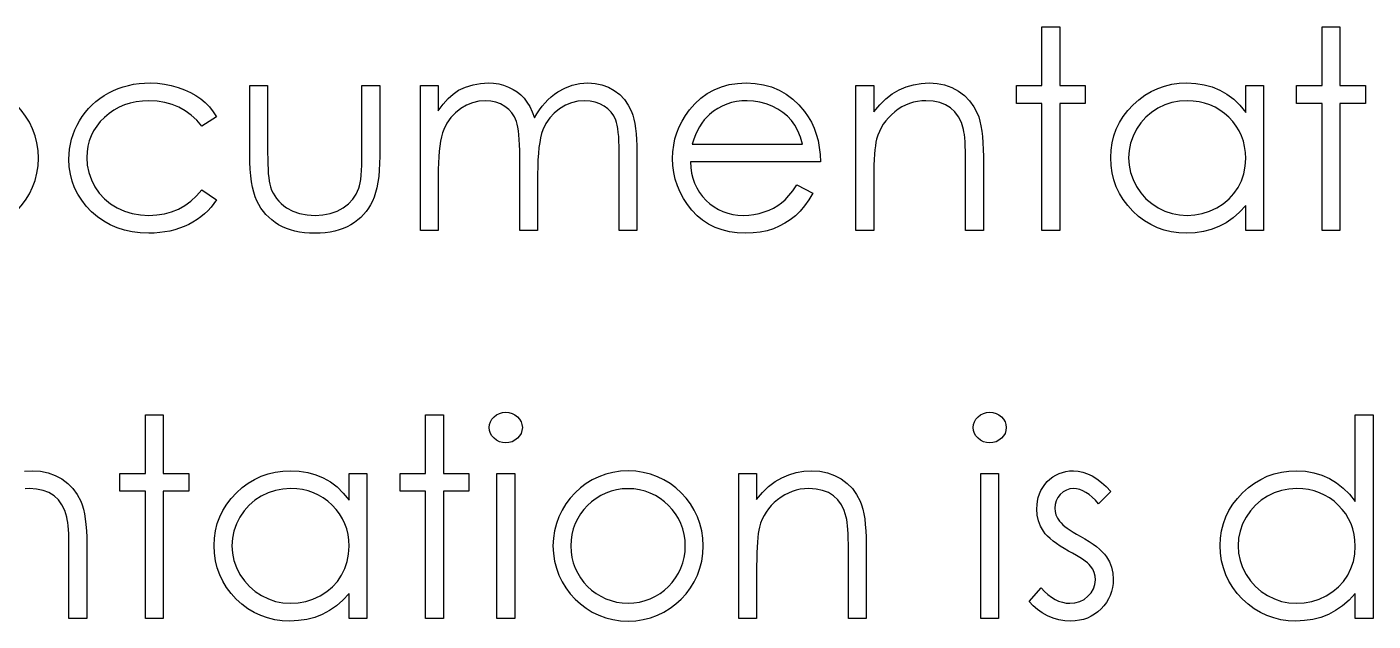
# Model space of a CAD drawing. Header units: millimetres. Extents: x -143 to 157, y 0 to 129.
# Drawn here: x -44.18 to -20.46, y 105.12 to 115.59 of the extents above; entities that cross this region are included whole.
import ezdxf

# ---------------------------------------------------------------- set-up
doc = ezdxf.new("R2010")
doc.units = ezdxf.units.MM

msp = doc.modelspace()

# ---------------------------------------------------------------- linework, layer by layer
at = {"color": 7, "linetype": 'Continuous', "flags": 128}
for points in [[(-26.296, 115.585), (-25.982, 115.585), (-25.982, 115.585), (-25.982, 114.553), (-25.982, 114.553), (-25.533, 114.553), (-25.533, 114.553), (-25.533, 114.239), (-25.533, 114.239), (-25.982, 114.239), (-25.982, 114.239), (-25.982, 111.996), (-25.982, 111.996), (-26.296, 111.996), (-26.296, 111.996), (-26.296, 114.239), (-26.296, 114.239), (-26.745, 114.239), (-26.745, 114.239), (-26.745, 114.553), (-26.745, 114.553), (-26.296, 114.553), (-26.296, 114.553), (-26.296, 115.585)], [(-21.36, 115.585), (-21.046, 115.585), (-21.046, 115.585), (-21.046, 114.553), (-21.046, 114.553), (-20.597, 114.553), (-20.597, 114.553), (-20.597, 114.239), (-20.597, 114.239), (-21.046, 114.239), (-21.046, 114.239), (-21.046, 111.996), (-21.046, 111.996), (-21.36, 111.996), (-21.36, 111.996), (-21.36, 114.239), (-21.36, 114.239), (-21.809, 114.239), (-21.809, 114.239), (-21.809, 114.553), (-21.809, 114.553), (-21.36, 114.553), (-21.36, 114.553), (-21.36, 115.585)], [(-40.835, 113.999), (-41.098, 113.835), (-41.098, 113.835), (-41.187, 113.941), (-41.284, 114.032), (-41.388, 114.109), (-41.501, 114.172), (-41.621, 114.221), (-41.75, 114.256), (-41.885, 114.277), (-42.029, 114.284), (-42.029, 114.284), (-42.144, 114.279), (-42.254, 114.266), (-42.36, 114.243), (-42.46, 114.211), (-42.555, 114.17), (-42.646, 114.119), (-42.731, 114.061), (-42.812, 113.992), (-42.885, 113.917), (-42.948, 113.838), (-43.002, 113.755), (-43.045, 113.668), (-43.08, 113.577), (-43.103, 113.483), (-43.118, 113.384), (-43.123, 113.282), (-43.123, 113.282), (-43.114, 113.148), (-43.087, 113.018), (-43.042, 112.892), (-42.98, 112.77), (-42.902, 112.657), (-42.81, 112.557), (-42.705, 112.47), (-42.587, 112.397), (-42.458, 112.339), (-42.322, 112.298), (-42.178, 112.273), (-42.027, 112.265), (-42.027, 112.265), (-41.888, 112.272), (-41.755, 112.293), (-41.63, 112.328), (-41.51, 112.377), (-41.397, 112.44), (-41.291, 112.517), (-41.191, 112.608), (-41.098, 112.714), (-41.098, 112.714), (-40.835, 112.541), (-40.835, 112.541), (-40.882, 112.473), (-40.934, 112.409), (-40.99, 112.348), (-41.05, 112.292), (-41.113, 112.24), (-41.181, 112.191), (-41.252, 112.146), (-41.327, 112.106), (-41.406, 112.069), (-41.487, 112.038), (-41.571, 112.011), (-41.658, 111.989), (-41.747, 111.973), (-41.839, 111.961), (-41.934, 111.953), (-42.031, 111.951), (-42.031, 111.951), (-42.18, 111.956), (-42.322, 111.975), (-42.457, 112.004), (-42.586, 112.045), (-42.709, 112.099), (-42.825, 112.164), (-42.934, 112.241), (-43.038, 112.33), (-43.131, 112.428), (-43.212, 112.531), (-43.281, 112.638), (-43.337, 112.751), (-43.381, 112.869), (-43.412, 112.992), (-43.431, 113.12), (-43.437, 113.254), (-43.437, 113.254), (-43.434, 113.344), (-43.425, 113.433), (-43.411, 113.521), (-43.39, 113.606), (-43.364, 113.69), (-43.332, 113.773), (-43.294, 113.854), (-43.251, 113.933), (-43.202, 114.009), (-43.148, 114.081), (-43.091, 114.149), (-43.028, 114.212), (-42.963, 114.271), (-42.892, 114.326), (-42.816, 114.376), (-42.737, 114.422), (-42.654, 114.464), (-42.568, 114.499), (-42.481, 114.53), (-42.39, 114.554), (-42.298, 114.574), (-42.203, 114.587), (-42.106, 114.595), (-42.005, 114.598), (-42.005, 114.598), (-41.88, 114.593), (-41.756, 114.579), (-41.635, 114.555), (-41.515, 114.52), (-41.402, 114.478), (-41.297, 114.431), (-41.201, 114.377), (-41.114, 114.317), (-41.035, 114.251), (-40.962, 114.176), (-40.895, 114.091), (-40.835, 113.999)], [(-40.251, 114.553), (-39.937, 114.553), (-39.937, 114.553), (-39.937, 113.367), (-39.937, 113.367), (-39.936, 113.263), (-39.934, 113.167), (-39.93, 113.08), (-39.925, 113), (-39.918, 112.93), (-39.909, 112.868), (-39.899, 112.815), (-39.887, 112.769), (-39.887, 112.769), (-39.866, 112.712), (-39.842, 112.658), (-39.812, 112.608), (-39.779, 112.56), (-39.742, 112.515), (-39.699, 112.474), (-39.654, 112.435), (-39.603, 112.4), (-39.493, 112.341), (-39.373, 112.299), (-39.242, 112.273), (-39.102, 112.265), (-39.102, 112.265), (-38.962, 112.273), (-38.833, 112.298), (-38.715, 112.339), (-38.609, 112.397), (-38.515, 112.468), (-38.437, 112.55), (-38.375, 112.641), (-38.329, 112.744), (-38.329, 112.744), (-38.317, 112.786), (-38.306, 112.838), (-38.297, 112.9), (-38.29, 112.973), (-38.284, 113.057), (-38.28, 113.15), (-38.278, 113.254), (-38.277, 113.367), (-38.277, 113.367), (-38.277, 114.553), (-38.277, 114.553), (-37.963, 114.553), (-37.963, 114.553), (-37.963, 113.308), (-37.963, 113.308), (-37.965, 113.181), (-37.971, 113.062), (-37.98, 112.951), (-37.994, 112.848), (-38.012, 112.753), (-38.034, 112.667), (-38.06, 112.588), (-38.089, 112.517), (-38.123, 112.453), (-38.16, 112.392), (-38.202, 112.334), (-38.247, 112.28), (-38.297, 112.23), (-38.35, 112.184), (-38.407, 112.14), (-38.469, 112.101), (-38.534, 112.066), (-38.604, 112.035), (-38.677, 112.01), (-38.754, 111.989), (-38.836, 111.972), (-38.922, 111.96), (-39.011, 111.953), (-39.105, 111.951), (-39.105, 111.951), (-39.198, 111.953), (-39.288, 111.96), (-39.373, 111.972), (-39.456, 111.989), (-39.533, 112.01), (-39.607, 112.035), (-39.677, 112.066), (-39.743, 112.101), (-39.805, 112.14), (-39.863, 112.184), (-39.917, 112.231), (-39.967, 112.281), (-40.012, 112.336), (-40.054, 112.394), (-40.091, 112.456), (-40.125, 112.521), (-40.155, 112.592), (-40.18, 112.672), (-40.202, 112.761), (-40.22, 112.858), (-40.234, 112.964), (-40.244, 113.078), (-40.249, 113.2), (-40.251, 113.331), (-40.251, 113.331), (-40.251, 114.553)], [(-37.245, 114.553), (-36.931, 114.553), (-36.931, 114.553), (-36.931, 114.109), (-36.931, 114.109), (-36.844, 114.224), (-36.755, 114.322), (-36.666, 114.403), (-36.576, 114.469), (-36.576, 114.469), (-36.449, 114.525), (-36.319, 114.566), (-36.185, 114.59), (-36.049, 114.598), (-36.049, 114.598), (-35.956, 114.593), (-35.866, 114.58), (-35.779, 114.557), (-35.694, 114.525), (-35.613, 114.485), (-35.541, 114.439), (-35.476, 114.387), (-35.419, 114.329), (-35.368, 114.262), (-35.32, 114.181), (-35.275, 114.088), (-35.235, 113.981), (-35.235, 113.981), (-35.193, 114.054), (-35.148, 114.123), (-35.1, 114.187), (-35.05, 114.247), (-34.998, 114.302), (-34.943, 114.353), (-34.886, 114.399), (-34.825, 114.441), (-34.7, 114.509), (-34.57, 114.559), (-34.436, 114.588), (-34.297, 114.598), (-34.297, 114.598), (-34.168, 114.59), (-34.048, 114.565), (-33.935, 114.523), (-33.83, 114.465), (-33.735, 114.392), (-33.653, 114.306), (-33.584, 114.207), (-33.529, 114.094), (-33.506, 114.031), (-33.486, 113.96), (-33.469, 113.882), (-33.455, 113.797), (-33.445, 113.704), (-33.437, 113.604), (-33.432, 113.496), (-33.431, 113.381), (-33.431, 113.381), (-33.431, 111.996), (-33.431, 111.996), (-33.745, 111.996), (-33.745, 111.996), (-33.745, 113.383), (-33.745, 113.383), (-33.746, 113.481), (-33.748, 113.571), (-33.753, 113.653), (-33.76, 113.727), (-33.768, 113.793), (-33.779, 113.852), (-33.79, 113.902), (-33.804, 113.944), (-33.84, 114.017), (-33.885, 114.083), (-33.941, 114.14), (-34.008, 114.191), (-34.083, 114.232), (-34.166, 114.261), (-34.255, 114.279), (-34.351, 114.284), (-34.351, 114.284), (-34.47, 114.276), (-34.583, 114.249), (-34.691, 114.206), (-34.794, 114.144), (-34.888, 114.068), (-34.968, 113.981), (-35.035, 113.881), (-35.088, 113.77), (-35.11, 113.707), (-35.129, 113.634), (-35.144, 113.552), (-35.158, 113.459), (-35.167, 113.357), (-35.175, 113.244), (-35.179, 113.122), (-35.181, 112.991), (-35.181, 112.991), (-35.181, 111.996), (-35.181, 111.996), (-35.495, 111.996), (-35.495, 111.996), (-35.495, 113.296), (-35.495, 113.296), (-35.496, 113.406), (-35.498, 113.508), (-35.503, 113.6), (-35.51, 113.683), (-35.518, 113.756), (-35.528, 113.82), (-35.54, 113.875), (-35.554, 113.921), (-35.588, 114), (-35.634, 114.07), (-35.69, 114.131), (-35.758, 114.185), (-35.834, 114.228), (-35.917, 114.26), (-36.007, 114.278), (-36.103, 114.284), (-36.103, 114.284), (-36.217, 114.276), (-36.327, 114.25), (-36.434, 114.207), (-36.536, 114.147), (-36.63, 114.073), (-36.711, 113.987), (-36.779, 113.889), (-36.834, 113.779), (-36.856, 113.718), (-36.876, 113.649), (-36.893, 113.572), (-36.906, 113.487), (-36.917, 113.395), (-36.924, 113.295), (-36.929, 113.188), (-36.931, 113.072), (-36.931, 113.072), (-36.931, 111.996), (-36.931, 111.996), (-37.245, 111.996), (-37.245, 111.996), (-37.245, 114.553)], [(-30.614, 112.803), (-30.335, 112.657), (-30.335, 112.657), (-30.403, 112.54), (-30.477, 112.435), (-30.555, 112.341), (-30.64, 112.259), (-30.729, 112.189), (-30.823, 112.127), (-30.923, 112.074), (-31.028, 112.029), (-31.139, 111.995), (-31.258, 111.97), (-31.383, 111.956), (-31.516, 111.951), (-31.516, 111.951), (-31.663, 111.957), (-31.802, 111.976), (-31.932, 112.008), (-32.055, 112.052), (-32.169, 112.109), (-32.275, 112.178), (-32.373, 112.26), (-32.462, 112.355), (-32.542, 112.457), (-32.611, 112.563), (-32.669, 112.672), (-32.717, 112.785), (-32.755, 112.901), (-32.782, 113.019), (-32.797, 113.142), (-32.803, 113.268), (-32.803, 113.268), (-32.798, 113.385), (-32.784, 113.5), (-32.761, 113.612), (-32.729, 113.72), (-32.688, 113.826), (-32.637, 113.927), (-32.577, 114.026), (-32.508, 114.122), (-32.508, 114.122), (-32.411, 114.233), (-32.305, 114.33), (-32.193, 114.412), (-32.071, 114.479), (-31.942, 114.531), (-31.806, 114.569), (-31.661, 114.591), (-31.508, 114.598), (-31.508, 114.598), (-31.351, 114.591), (-31.202, 114.567), (-31.061, 114.527), (-30.928, 114.473), (-30.804, 114.402), (-30.687, 114.315), (-30.579, 114.213), (-30.478, 114.095), (-30.478, 114.095), (-30.414, 114.003), (-30.358, 113.906), (-30.311, 113.803), (-30.272, 113.695), (-30.241, 113.582), (-30.219, 113.462), (-30.206, 113.338), (-30.2, 113.207), (-30.2, 113.207), (-32.488, 113.207), (-32.488, 113.207), (-32.482, 113.106), (-32.468, 113.01), (-32.446, 112.918), (-32.415, 112.831), (-32.377, 112.749), (-32.331, 112.671), (-32.276, 112.598), (-32.214, 112.529), (-32.145, 112.468), (-32.073, 112.414), (-31.996, 112.368), (-31.916, 112.331), (-31.832, 112.302), (-31.743, 112.282), (-31.651, 112.269), (-31.555, 112.265), (-31.555, 112.265), (-31.461, 112.268), (-31.369, 112.28), (-31.278, 112.299), (-31.189, 112.325), (-31.102, 112.357), (-31.023, 112.395), (-30.951, 112.437), (-30.885, 112.484), (-30.821, 112.54), (-30.755, 112.613), (-30.685, 112.7), (-30.614, 112.803)], [(-29.572, 114.553), (-29.258, 114.553), (-29.258, 114.553), (-29.258, 114.092), (-29.258, 114.092), (-29.155, 114.215), (-29.047, 114.321), (-28.933, 114.408), (-28.814, 114.478), (-28.69, 114.53), (-28.56, 114.568), (-28.425, 114.591), (-28.285, 114.598), (-28.285, 114.598), (-28.143, 114.589), (-28.01, 114.563), (-27.885, 114.517), (-27.769, 114.454), (-27.663, 114.375), (-27.572, 114.284), (-27.496, 114.18), (-27.435, 114.064), (-27.41, 113.999), (-27.388, 113.925), (-27.37, 113.842), (-27.355, 113.751), (-27.344, 113.652), (-27.335, 113.544), (-27.33, 113.427), (-27.328, 113.302), (-27.328, 113.302), (-27.328, 111.996), (-27.328, 111.996), (-27.642, 111.996), (-27.642, 111.996), (-27.642, 113.199), (-27.642, 113.199), (-27.643, 113.303), (-27.644, 113.399), (-27.647, 113.485), (-27.651, 113.563), (-27.657, 113.631), (-27.663, 113.69), (-27.671, 113.74), (-27.679, 113.781), (-27.679, 113.781), (-27.715, 113.899), (-27.765, 114.001), (-27.828, 114.087), (-27.905, 114.158), (-27.994, 114.213), (-28.097, 114.253), (-28.212, 114.276), (-28.339, 114.284), (-28.339, 114.284), (-28.415, 114.281), (-28.489, 114.272), (-28.561, 114.257), (-28.63, 114.236), (-28.698, 114.208), (-28.764, 114.175), (-28.828, 114.135), (-28.89, 114.089), (-28.948, 114.039), (-29, 113.986), (-29.048, 113.93), (-29.091, 113.871), (-29.128, 113.81), (-29.16, 113.745), (-29.188, 113.677), (-29.209, 113.607), (-29.209, 113.607), (-29.221, 113.555), (-29.23, 113.493), (-29.239, 113.422), (-29.246, 113.341), (-29.251, 113.251), (-29.255, 113.15), (-29.257, 113.04), (-29.258, 112.92), (-29.258, 112.92), (-29.258, 111.996), (-29.258, 111.996), (-29.572, 111.996), (-29.572, 111.996), (-29.572, 114.553)], [(-22.392, 114.553), (-22.392, 111.996), (-22.392, 111.996), (-22.706, 111.996), (-22.706, 111.996), (-22.706, 112.438), (-22.706, 112.438), (-22.815, 112.32), (-22.929, 112.219), (-23.051, 112.135), (-23.179, 112.068), (-23.313, 112.017), (-23.452, 111.98), (-23.599, 111.958), (-23.751, 111.951), (-23.751, 111.951), (-23.886, 111.957), (-24.017, 111.975), (-24.142, 112.006), (-24.263, 112.048), (-24.378, 112.102), (-24.489, 112.169), (-24.594, 112.247), (-24.694, 112.339), (-24.786, 112.438), (-24.865, 112.543), (-24.932, 112.653), (-24.987, 112.768), (-25.03, 112.889), (-25.06, 113.014), (-25.078, 113.146), (-25.085, 113.282), (-25.085, 113.282), (-25.078, 113.415), (-25.06, 113.544), (-25.029, 113.667), (-24.986, 113.786), (-24.93, 113.9), (-24.863, 114.009), (-24.783, 114.113), (-24.691, 114.212), (-24.59, 114.302), (-24.483, 114.381), (-24.372, 114.448), (-24.256, 114.502), (-24.135, 114.544), (-24.008, 114.574), (-23.877, 114.592), (-23.741, 114.598), (-23.741, 114.598), (-23.585, 114.591), (-23.436, 114.567), (-23.295, 114.528), (-23.162, 114.474), (-23.037, 114.403), (-22.918, 114.314), (-22.809, 114.206), (-22.706, 114.08), (-22.706, 114.08), (-22.706, 114.553), (-22.706, 114.553), (-22.392, 114.553)], [(-30.514, 113.521), (-30.551, 113.645), (-30.597, 113.756), (-30.649, 113.854), (-30.71, 113.938), (-30.778, 114.012), (-30.858, 114.079), (-30.948, 114.138), (-31.048, 114.189), (-31.155, 114.231), (-31.265, 114.26), (-31.377, 114.279), (-31.492, 114.284), (-31.492, 114.284), (-31.586, 114.281), (-31.677, 114.269), (-31.765, 114.251), (-31.848, 114.225), (-31.93, 114.19), (-32.007, 114.15), (-32.08, 114.1), (-32.151, 114.044), (-32.151, 114.044), (-32.2, 113.998), (-32.246, 113.946), (-32.289, 113.889), (-32.328, 113.827), (-32.364, 113.758), (-32.398, 113.685), (-32.428, 113.606), (-32.456, 113.521), (-32.456, 113.521), (-30.514, 113.521)], [(-23.737, 114.284), (-23.874, 114.276), (-24.006, 114.251), (-24.132, 114.21), (-24.254, 114.152), (-24.366, 114.08), (-24.466, 113.994), (-24.555, 113.895), (-24.631, 113.782), (-24.692, 113.662), (-24.735, 113.537), (-24.762, 113.409), (-24.771, 113.278), (-24.771, 113.278), (-24.761, 113.148), (-24.735, 113.02), (-24.691, 112.895), (-24.63, 112.773), (-24.552, 112.66), (-24.464, 112.559), (-24.363, 112.472), (-24.25, 112.399), (-24.129, 112.34), (-24.003, 112.299), (-23.874, 112.273), (-23.74, 112.265), (-23.74, 112.265), (-23.604, 112.273), (-23.471, 112.298), (-23.343, 112.339), (-23.218, 112.397), (-23.103, 112.47), (-23, 112.554), (-22.913, 112.65), (-22.84, 112.757), (-22.781, 112.874), (-22.739, 112.999), (-22.715, 113.13), (-22.706, 113.269), (-22.706, 113.269), (-22.711, 113.375), (-22.725, 113.476), (-22.748, 113.574), (-22.781, 113.666), (-22.823, 113.755), (-22.874, 113.839), (-22.934, 113.918), (-23.004, 113.993), (-23.081, 114.061), (-23.161, 114.121), (-23.247, 114.171), (-23.336, 114.211), (-23.43, 114.244), (-23.528, 114.266), (-23.63, 114.28), (-23.737, 114.284)], [(-42.091, 108.752), (-41.777, 108.752), (-41.777, 108.752), (-41.777, 107.72), (-41.777, 107.72), (-41.328, 107.72), (-41.328, 107.72), (-41.328, 107.406), (-41.328, 107.406), (-41.777, 107.406), (-41.777, 107.406), (-41.777, 105.162), (-41.777, 105.162), (-42.091, 105.162), (-42.091, 105.162), (-42.091, 107.406), (-42.091, 107.406), (-42.54, 107.406), (-42.54, 107.406), (-42.54, 107.72), (-42.54, 107.72), (-42.091, 107.72), (-42.091, 107.72), (-42.091, 108.752)], [(-37.155, 108.752), (-36.841, 108.752), (-36.841, 108.752), (-36.841, 107.72), (-36.841, 107.72), (-36.392, 107.72), (-36.392, 107.72), (-36.392, 107.406), (-36.392, 107.406), (-36.841, 107.406), (-36.841, 107.406), (-36.841, 105.162), (-36.841, 105.162), (-37.155, 105.162), (-37.155, 105.162), (-37.155, 107.406), (-37.155, 107.406), (-37.604, 107.406), (-37.604, 107.406), (-37.604, 107.72), (-37.604, 107.72), (-37.155, 107.72), (-37.155, 107.72), (-37.155, 108.752)], [(-35.743, 108.797), (-35.685, 108.792), (-35.631, 108.777), (-35.581, 108.752), (-35.536, 108.718), (-35.498, 108.676), (-35.472, 108.63), (-35.456, 108.58), (-35.45, 108.526), (-35.45, 108.526), (-35.456, 108.474), (-35.472, 108.425), (-35.498, 108.379), (-35.536, 108.338), (-35.581, 108.303), (-35.631, 108.278), (-35.685, 108.263), (-35.743, 108.259), (-35.743, 108.259), (-35.801, 108.263), (-35.853, 108.278), (-35.903, 108.303), (-35.948, 108.338), (-35.985, 108.379), (-36.012, 108.425), (-36.028, 108.474), (-36.033, 108.526), (-36.033, 108.526), (-36.028, 108.58), (-36.012, 108.63), (-35.985, 108.676), (-35.948, 108.718), (-35.903, 108.752), (-35.853, 108.777), (-35.801, 108.792), (-35.743, 108.797)], [(-27.217, 108.797), (-27.159, 108.792), (-27.105, 108.777), (-27.055, 108.752), (-27.011, 108.718), (-26.973, 108.676), (-26.946, 108.63), (-26.93, 108.58), (-26.924, 108.526), (-26.924, 108.526), (-26.93, 108.474), (-26.946, 108.425), (-26.973, 108.379), (-27.011, 108.338), (-27.055, 108.303), (-27.105, 108.278), (-27.159, 108.263), (-27.217, 108.259), (-27.217, 108.259), (-27.275, 108.263), (-27.327, 108.278), (-27.377, 108.303), (-27.422, 108.338), (-27.459, 108.379), (-27.486, 108.425), (-27.502, 108.474), (-27.508, 108.526), (-27.508, 108.526), (-27.502, 108.58), (-27.486, 108.63), (-27.459, 108.676), (-27.422, 108.718), (-27.377, 108.752), (-27.327, 108.777), (-27.275, 108.792), (-27.217, 108.797)], [(-20.463, 108.752), (-20.463, 105.162), (-20.463, 105.162), (-20.777, 105.162), (-20.777, 105.162), (-20.777, 105.605), (-20.777, 105.605), (-20.886, 105.487), (-21, 105.386), (-21.122, 105.302), (-21.249, 105.235), (-21.383, 105.183), (-21.523, 105.147), (-21.669, 105.125), (-21.822, 105.118), (-21.822, 105.118), (-21.957, 105.124), (-22.087, 105.142), (-22.213, 105.172), (-22.333, 105.214), (-22.448, 105.269), (-22.559, 105.336), (-22.664, 105.414), (-22.765, 105.505), (-22.856, 105.605), (-22.936, 105.709), (-23.002, 105.819), (-23.058, 105.935), (-23.1, 106.056), (-23.131, 106.181), (-23.149, 106.312), (-23.155, 106.448), (-23.155, 106.448), (-23.149, 106.581), (-23.131, 106.71), (-23.1, 106.834), (-23.056, 106.953), (-23.001, 107.067), (-22.934, 107.175), (-22.854, 107.28), (-22.761, 107.379), (-22.66, 107.469), (-22.554, 107.548), (-22.443, 107.614), (-22.326, 107.668), (-22.205, 107.711), (-22.079, 107.741), (-21.948, 107.759), (-21.812, 107.765), (-21.812, 107.765), (-21.655, 107.757), (-21.507, 107.731), (-21.366, 107.689), (-21.233, 107.63), (-21.107, 107.554), (-20.989, 107.461), (-20.879, 107.351), (-20.777, 107.225), (-20.777, 107.225), (-20.777, 108.752), (-20.777, 108.752), (-20.463, 108.752)], [(-44.22, 107.757), (-44.079, 107.765), (-44.079, 107.765), (-43.938, 107.756), (-43.805, 107.729), (-43.68, 107.684), (-43.563, 107.621), (-43.458, 107.542), (-43.367, 107.451), (-43.291, 107.347), (-43.23, 107.231), (-43.205, 107.165), (-43.183, 107.091), (-43.165, 107.009), (-43.15, 106.918), (-43.138, 106.818), (-43.13, 106.71), (-43.124, 106.593), (-43.123, 106.469), (-43.123, 106.469), (-43.123, 105.162), (-43.123, 105.162), (-43.437, 105.162), (-43.437, 105.162), (-43.437, 106.366), (-43.437, 106.366), (-43.438, 106.47), (-43.439, 106.565), (-43.442, 106.652), (-43.446, 106.729), (-43.452, 106.797), (-43.458, 106.856), (-43.466, 106.907), (-43.474, 106.947), (-43.474, 106.947), (-43.51, 107.065), (-43.56, 107.168), (-43.623, 107.254), (-43.699, 107.325), (-43.789, 107.38), (-43.891, 107.419), (-44.006, 107.443), (-44.134, 107.451), (-44.134, 107.451), (-44.21, 107.448)], [(-38.187, 107.72), (-38.187, 105.162), (-38.187, 105.162), (-38.501, 105.162), (-38.501, 105.162), (-38.501, 105.605), (-38.501, 105.605), (-38.61, 105.487), (-38.724, 105.386), (-38.846, 105.302), (-38.974, 105.235), (-39.108, 105.183), (-39.247, 105.147), (-39.394, 105.125), (-39.546, 105.118), (-39.546, 105.118), (-39.681, 105.124), (-39.812, 105.142), (-39.937, 105.172), (-40.058, 105.214), (-40.173, 105.269), (-40.284, 105.336), (-40.389, 105.414), (-40.489, 105.505), (-40.581, 105.605), (-40.66, 105.709), (-40.727, 105.819), (-40.782, 105.935), (-40.825, 106.056), (-40.855, 106.181), (-40.873, 106.312), (-40.879, 106.448), (-40.879, 106.448), (-40.873, 106.581), (-40.855, 106.71), (-40.824, 106.834), (-40.781, 106.953), (-40.725, 107.067), (-40.658, 107.175), (-40.578, 107.28), (-40.485, 107.379), (-40.384, 107.469), (-40.278, 107.548), (-40.167, 107.614), (-40.051, 107.668), (-39.929, 107.711), (-39.803, 107.741), (-39.672, 107.759), (-39.536, 107.765), (-39.536, 107.765), (-39.38, 107.757), (-39.231, 107.734), (-39.09, 107.695), (-38.957, 107.641), (-38.832, 107.57), (-38.713, 107.48), (-38.604, 107.373), (-38.501, 107.247), (-38.501, 107.247), (-38.501, 107.72), (-38.501, 107.72), (-38.187, 107.72)], [(-35.899, 107.72), (-35.585, 107.72), (-35.585, 107.72), (-35.585, 105.162), (-35.585, 105.162), (-35.899, 105.162), (-35.899, 105.162), (-35.899, 107.72)], [(-31.636, 107.72), (-31.322, 107.72), (-31.322, 107.72), (-31.322, 107.259), (-31.322, 107.259), (-31.219, 107.382), (-31.111, 107.488), (-30.997, 107.575), (-30.878, 107.644), (-30.754, 107.697), (-30.624, 107.735), (-30.489, 107.757), (-30.349, 107.765), (-30.349, 107.765), (-30.207, 107.756), (-30.074, 107.729), (-29.949, 107.684), (-29.833, 107.621), (-29.727, 107.542), (-29.636, 107.451), (-29.561, 107.347), (-29.5, 107.231), (-29.474, 107.165), (-29.453, 107.091), (-29.434, 107.009), (-29.419, 106.918), (-29.408, 106.818), (-29.399, 106.71), (-29.394, 106.593), (-29.392, 106.469), (-29.392, 106.469), (-29.392, 105.162), (-29.392, 105.162), (-29.706, 105.162), (-29.706, 105.162), (-29.706, 106.366), (-29.706, 106.366), (-29.707, 106.47), (-29.709, 106.565), (-29.711, 106.652), (-29.716, 106.729), (-29.721, 106.797), (-29.727, 106.856), (-29.735, 106.907), (-29.744, 106.947), (-29.744, 106.947), (-29.779, 107.065), (-29.829, 107.168), (-29.892, 107.254), (-29.969, 107.325), (-30.058, 107.38), (-30.161, 107.419), (-30.276, 107.443), (-30.403, 107.451), (-30.403, 107.451), (-30.479, 107.448), (-30.553, 107.439), (-30.625, 107.423), (-30.694, 107.402), (-30.762, 107.374), (-30.828, 107.341), (-30.892, 107.302), (-30.954, 107.256), (-31.012, 107.205), (-31.064, 107.153), (-31.112, 107.097), (-31.155, 107.038), (-31.192, 106.976), (-31.224, 106.912), (-31.252, 106.844), (-31.273, 106.774), (-31.273, 106.774), (-31.285, 106.722), (-31.294, 106.66), (-31.303, 106.589), (-31.31, 106.508), (-31.315, 106.417), (-31.319, 106.317), (-31.321, 106.207), (-31.322, 106.087), (-31.322, 106.087), (-31.322, 105.162), (-31.322, 105.162), (-31.636, 105.162), (-31.636, 105.162), (-31.636, 107.72)], [(-27.373, 107.72), (-27.059, 107.72), (-27.059, 107.72), (-27.059, 105.162), (-27.059, 105.162), (-27.373, 105.162), (-27.373, 105.162), (-27.373, 107.72)], [(-25.085, 107.401), (-25.298, 107.182), (-25.298, 107.182), (-25.354, 107.245), (-25.41, 107.299), (-25.466, 107.346), (-25.521, 107.384), (-25.576, 107.413), (-25.631, 107.434), (-25.685, 107.447), (-25.739, 107.451), (-25.739, 107.451), (-25.805, 107.445), (-25.866, 107.425), (-25.923, 107.393), (-25.974, 107.347), (-26.017, 107.293), (-26.047, 107.236), (-26.065, 107.173), (-26.072, 107.107), (-26.072, 107.107), (-26.066, 107.046), (-26.05, 106.988), (-26.023, 106.931), (-25.985, 106.875), (-25.985, 106.875), (-25.96, 106.846), (-25.929, 106.816), (-25.893, 106.785), (-25.85, 106.753), (-25.801, 106.719), (-25.746, 106.685), (-25.686, 106.648), (-25.62, 106.611), (-25.62, 106.611), (-25.538, 106.565), (-25.464, 106.519), (-25.396, 106.473), (-25.335, 106.429), (-25.281, 106.384), (-25.233, 106.34), (-25.193, 106.295), (-25.159, 106.252), (-25.159, 106.252), (-25.107, 106.161), (-25.069, 106.065), (-25.047, 105.964), (-25.04, 105.856), (-25.04, 105.856), (-25.043, 105.781), (-25.053, 105.708), (-25.07, 105.638), (-25.093, 105.571), (-25.124, 105.507), (-25.16, 105.446), (-25.204, 105.387), (-25.254, 105.332), (-25.31, 105.282), (-25.368, 105.238), (-25.43, 105.202), (-25.495, 105.171), (-25.563, 105.148), (-25.636, 105.131), (-25.711, 105.121), (-25.789, 105.118), (-25.789, 105.118), (-25.895, 105.123), (-25.998, 105.141), (-26.099, 105.169), (-26.198, 105.209), (-26.291, 105.26), (-26.376, 105.319), (-26.452, 105.387), (-26.521, 105.464), (-26.521, 105.464), (-26.312, 105.701), (-26.312, 105.701), (-26.252, 105.638), (-26.191, 105.583), (-26.129, 105.537), (-26.066, 105.499), (-26.002, 105.469), (-25.937, 105.448), (-25.872, 105.436), (-25.805, 105.432), (-25.805, 105.432), (-25.715, 105.439), (-25.631, 105.462), (-25.555, 105.5), (-25.486, 105.554), (-25.428, 105.618), (-25.387, 105.688), (-25.362, 105.763), (-25.354, 105.843), (-25.354, 105.843), (-25.359, 105.91), (-25.376, 105.973), (-25.402, 106.032), (-25.44, 106.087), (-25.44, 106.087), (-25.465, 106.114), (-25.496, 106.143), (-25.535, 106.173), (-25.58, 106.206), (-25.631, 106.239), (-25.69, 106.274), (-25.756, 106.312), (-25.828, 106.351), (-25.828, 106.351), (-25.906, 106.395), (-25.977, 106.439), (-26.042, 106.483), (-26.101, 106.527), (-26.152, 106.57), (-26.197, 106.614), (-26.237, 106.657), (-26.269, 106.7), (-26.269, 106.7), (-26.32, 106.789), (-26.356, 106.885), (-26.379, 106.986), (-26.386, 107.094), (-26.386, 107.094), (-26.383, 107.165), (-26.375, 107.232), (-26.36, 107.297), (-26.34, 107.358), (-26.314, 107.416), (-26.283, 107.472), (-26.246, 107.524), (-26.203, 107.574), (-26.155, 107.618), (-26.105, 107.657), (-26.051, 107.69), (-25.995, 107.717), (-25.936, 107.738), (-25.873, 107.753), (-25.808, 107.762), (-25.739, 107.765), (-25.739, 107.765), (-25.658, 107.759), (-25.577, 107.743), (-25.495, 107.714), (-25.413, 107.674), (-25.331, 107.623), (-25.249, 107.56), (-25.167, 107.487), (-25.085, 107.401)], [(-39.532, 107.451), (-39.669, 107.442), (-39.801, 107.418), (-39.927, 107.377), (-40.049, 107.319), (-40.161, 107.247), (-40.261, 107.161), (-40.349, 107.062), (-40.426, 106.949), (-40.487, 106.828), (-40.53, 106.703), (-40.557, 106.576), (-40.565, 106.445), (-40.565, 106.445), (-40.556, 106.314), (-40.53, 106.187), (-40.486, 106.062), (-40.424, 105.94), (-40.347, 105.826), (-40.259, 105.726), (-40.158, 105.639), (-40.045, 105.566), (-39.924, 105.507), (-39.798, 105.465), (-39.669, 105.44), (-39.535, 105.432), (-39.535, 105.432), (-39.399, 105.44), (-39.266, 105.465), (-39.138, 105.506), (-39.013, 105.564), (-38.897, 105.636), (-38.795, 105.72), (-38.708, 105.817), (-38.634, 105.924), (-38.576, 106.041), (-38.534, 106.166), (-38.51, 106.297), (-38.501, 106.436), (-38.501, 106.436), (-38.506, 106.541), (-38.52, 106.643), (-38.543, 106.741), (-38.576, 106.833), (-38.618, 106.921), (-38.669, 107.006), (-38.729, 107.085), (-38.799, 107.16), (-38.876, 107.228), (-38.956, 107.287), (-39.042, 107.337), (-39.131, 107.378), (-39.225, 107.41), (-39.323, 107.433), (-39.425, 107.447), (-39.532, 107.451)], [(-21.808, 107.451), (-21.945, 107.442), (-22.077, 107.418), (-22.203, 107.377), (-22.324, 107.319), (-22.436, 107.247), (-22.537, 107.161), (-22.625, 107.062), (-22.701, 106.949), (-22.762, 106.828), (-22.806, 106.703), (-22.833, 106.576), (-22.841, 106.445), (-22.841, 106.445), (-22.832, 106.314), (-22.806, 106.187), (-22.762, 106.062), (-22.7, 105.94), (-22.623, 105.826), (-22.535, 105.726), (-22.434, 105.639), (-22.321, 105.566), (-22.199, 105.507), (-22.074, 105.465), (-21.944, 105.44), (-21.81, 105.432), (-21.81, 105.432), (-21.674, 105.44), (-21.542, 105.465), (-21.414, 105.506), (-21.289, 105.564), (-21.173, 105.636), (-21.071, 105.72), (-20.984, 105.817), (-20.91, 105.924), (-20.852, 106.041), (-20.81, 106.166), (-20.785, 106.297), (-20.777, 106.436), (-20.777, 106.436), (-20.782, 106.541), (-20.796, 106.643), (-20.819, 106.741), (-20.851, 106.833), (-20.893, 106.921), (-20.944, 107.006), (-21.005, 107.085), (-21.075, 107.16), (-21.151, 107.228), (-21.232, 107.287), (-21.317, 107.337), (-21.407, 107.378), (-21.5, 107.41), (-21.599, 107.433), (-21.701, 107.447), (-21.808, 107.451)]]:
    msp.add_lwpolyline(points, dxfattribs=at)
at = {"color": 7, "linetype": 'Continuous'}
for centre, radius, start, end in [((-45.298, 113.275), 1.324, 90.0006, 89.9994), ((-33.586, 106.441), 1.324, 90.0006, 89.9994), ((-33.588, 106.441), 1.009, 90.0000182896, 89.9999813)]:
    msp.add_arc(centre, radius, start, end, dxfattribs=at)

doc.saveas('drawing.dxf')
